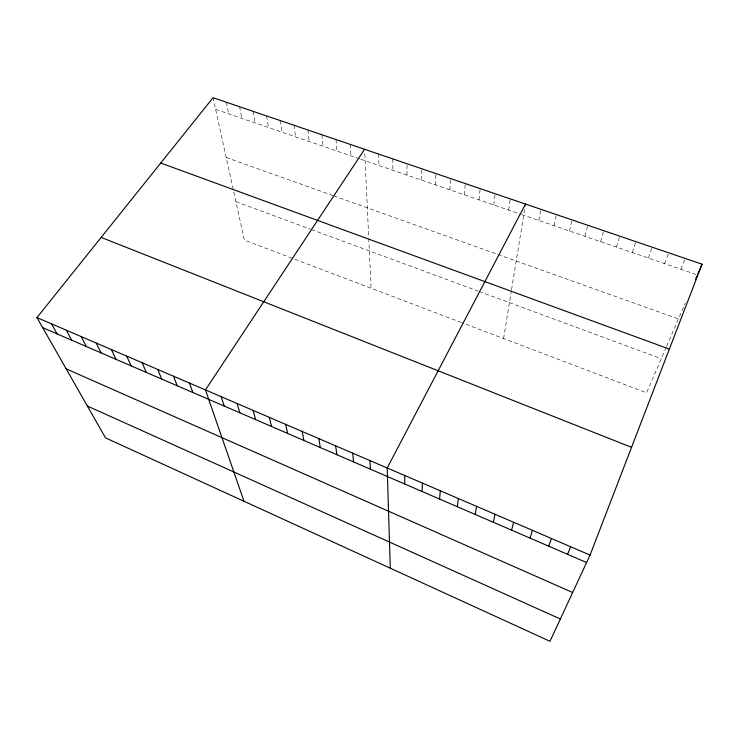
<?xml version="1.0" encoding="UTF-8"?>
<svg xmlns="http://www.w3.org/2000/svg" width="739" height="739" viewBox="0 0 739 739"><rect width="100%" height="100%" fill="white"/><g stroke="black" fill="none" stroke-linecap="round" stroke-linejoin="round"><path stroke-width="0.55" stroke-dasharray="3.69 2.77" d="M406.977 175.115L407.041 163.735M421.156 179.983L421.424 168.631M435.447 184.898L435.927 173.573M449.857 189.849L450.55 178.552M464.378 194.837L465.293 183.568M479.02 199.872L480.156 188.63M493.781 204.952L495.148 193.729M508.672 210.061L510.261 198.874M503.573 338.545L511.388 290.649M511.545 289.633L525.318 205.174M538.814 220.425L540.874 209.294M554.074 225.672L556.375 214.569M569.473 230.956L572.004 219.889M584.992 236.286L587.773 225.256M600.641 241.671L603.68 230.67M616.428 247.094L619.716 236.138M632.344 252.562L635.9 241.644M648.399 258.087L652.223 247.196M664.592 263.647L668.684 252.803M680.933 269.264L685.293 258.456M666.208 347.265L646.551 392.834L462.383 322.906M666.624 346.295L685.312 302.962M215.622 109.354L359.681 158.867M360.771 159.236L520.468 214.116M521.54 214.486L696.378 274.566M226.199 157.472L332.716 195.493M333.723 195.853L496.793 254.068M497.864 254.456L678.43 318.915M235.917 201.664L310.454 229.173M311.47 229.552L478.124 291.074M479.121 291.443L661.276 358.692M461.367 322.518L244.378 240.12L213.054 97.705M226.282 102.204L228.674 113.843M239.621 106.739L241.838 118.369M253.052 111.321L255.103 122.923M266.603 115.931L268.469 127.514M280.266 120.577L281.947 132.152M294.03 125.27L295.535 136.817M307.914 129.99L309.225 141.528M321.908 134.757L323.035 146.267M336.014 139.56L336.947 151.052M350.249 144.401L350.979 155.874M364.807 153.869L368.715 237.45M368.761 238.503L371.089 288.238M378.627 154.063L378.968 165.49M392.778 158.885L392.917 170.284"/><path stroke-width="1.11" d="M404.676 483.98L404.723 475.5M422.061 491.481L422.412 483.094M439.613 499.065L440.287 490.77M457.339 506.723L458.337 498.52M475.251 514.455L476.581 506.354M493.338 522.261L495.001 514.27M511.61 530.149L513.623 522.261M530.066 538.121L532.431 530.334M548.717 546.176L551.433 538.5M590.055 555.081L702.05 264.165L213.054 97.705L36.95 317.585L105.52 437.885L549.982 641.295L590.055 555.081L36.95 317.585M567.552 554.305L570.647 546.749M695.63 279.046L696.96 275.952M697.828 273.947L702.05 264.165M525.503 204.066L387.199 467.981L390.312 568.226M364.586 149.287L205.451 389.933L243.999 501.264M160.742 163.023L669.349 349.094M101.169 237.404L631.531 447.326M42.705 327.682L586.59 562.527M66.177 368.863L572.651 592.512M87.368 406.034L560.347 619.005M51.554 323.858L57.106 333.899M66.298 330.194L71.637 340.171M81.179 336.578L86.306 346.508M96.199 343.025L101.114 352.9M111.367 349.538L116.051 359.348M126.674 356.115L131.136 365.86M142.128 362.747L146.359 372.438M157.73 369.445L161.721 379.07M173.48 376.216L177.24 385.767M189.387 383.042L192.897 392.529M221.183 396.695L224.203 406.053M237.071 403.522L239.842 412.805M253.117 410.404L255.62 419.613M269.31 417.359L271.555 426.495M285.66 424.38L287.647 433.442M302.177 431.474L303.886 440.453M318.851 438.633L320.283 447.538M335.682 445.857L336.836 454.679M352.688 453.164L353.547 461.903M369.86 460.536L370.424 469.191"/></g></svg>
